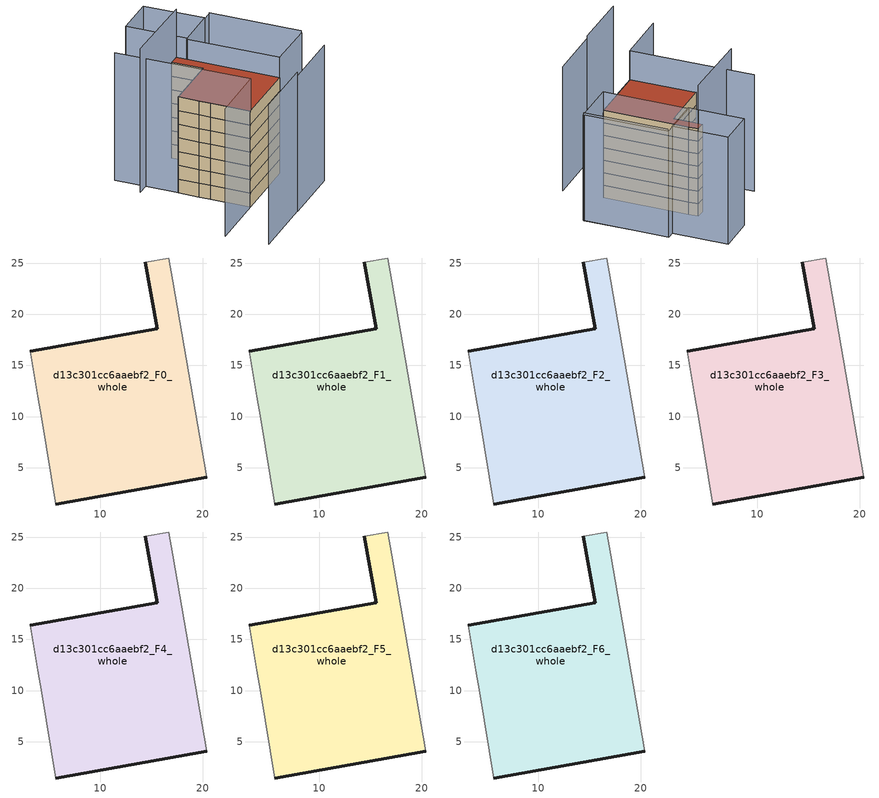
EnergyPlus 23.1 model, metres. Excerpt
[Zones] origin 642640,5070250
d13c301cc6aaebf2_F0_whole
 floor ground (EU_floor_Construction): 16.69,25.49 17.09,23.29 20.39,4.08 5.68,1.48 4.28,9.79 3.88,11.99 3.18,16.39 15.59,18.59 14.39,25.09 z0
 wall outside (EU_wall_Construction): 5.68,1.48 20.39,4.08 / 14.39,25.09 15.59,18.59 3.18,16.39 z0:3
 wall adiabatic (EU_wall_Construction): 3.18,16.39 3.88,11.99 4.28,9.79 5.68,1.48 / 20.39,4.08 17.09,23.29 16.69,25.49 14.39,25.09 z0:3
d13c301cc6aaebf2_F1_whole
 floor to d13c301cc6aaebf2_F0_whole (EU_floor_Construction): 16.69,25.49 17.09,23.29 20.39,4.08 5.68,1.48 4.28,9.79 3.88,11.99 3.18,16.39 15.59,18.59 14.39,25.09 z3
 wall outside (EU_wall_Construction): 5.68,1.48 20.39,4.08 / 14.39,25.09 15.59,18.59 3.18,16.39 z3:6
 wall adiabatic (EU_wall_Construction): 3.18,16.39 3.88,11.99 4.28,9.79 5.68,1.48 / 20.39,4.08 17.09,23.29 16.69,25.49 14.39,25.09 z3:6
d13c301cc6aaebf2_F2_whole
 floor to d13c301cc6aaebf2_F1_whole (EU_floor_Construction): 16.69,25.49 17.09,23.29 20.39,4.08 5.68,1.48 4.28,9.79 3.88,11.99 3.18,16.39 15.59,18.59 14.39,25.09 z6
 wall outside (EU_wall_Construction): 5.68,1.48 20.39,4.08 / 14.39,25.09 15.59,18.59 3.18,16.39 z6:9
 wall adiabatic (EU_wall_Construction): 3.18,16.39 3.88,11.99 4.28,9.79 5.68,1.48 / 20.39,4.08 17.09,23.29 16.69,25.49 14.39,25.09 z6:9
d13c301cc6aaebf2_F3_whole
 floor to d13c301cc6aaebf2_F2_whole (EU_floor_Construction): 16.69,25.49 17.09,23.29 20.39,4.08 5.68,1.48 4.28,9.79 3.88,11.99 3.18,16.39 15.59,18.59 14.39,25.09 z9
 wall outside (EU_wall_Construction): 5.68,1.48 20.39,4.08 / 14.39,25.09 15.59,18.59 3.18,16.39 z9:12
 wall adiabatic (EU_wall_Construction): 3.18,16.39 3.88,11.99 4.28,9.79 5.68,1.48 / 20.39,4.08 17.09,23.29 16.69,25.49 14.39,25.09 z9:12
d13c301cc6aaebf2_F4_whole
 floor to d13c301cc6aaebf2_F3_whole (EU_floor_Construction): 16.69,25.49 17.09,23.29 20.39,4.08 5.68,1.48 4.28,9.79 3.88,11.99 3.18,16.39 15.59,18.59 14.39,25.09 z12
 wall outside (EU_wall_Construction): 5.68,1.48 20.39,4.08 / 14.39,25.09 15.59,18.59 3.18,16.39 z12:15
 wall adiabatic (EU_wall_Construction): 3.18,16.39 3.88,11.99 4.28,9.79 5.68,1.48 / 20.39,4.08 17.09,23.29 16.69,25.49 14.39,25.09 z12:15
d13c301cc6aaebf2_F5_whole
 floor to d13c301cc6aaebf2_F4_whole (EU_floor_Construction): 16.69,25.49 17.09,23.29 20.39,4.08 5.68,1.48 4.28,9.79 3.88,11.99 3.18,16.39 15.59,18.59 14.39,25.09 z15
 wall outside (EU_wall_Construction): 5.68,1.48 20.39,4.08 / 14.39,25.09 15.59,18.59 3.18,16.39 z15:18
 wall adiabatic (EU_wall_Construction): 3.18,16.39 3.88,11.99 4.28,9.79 5.68,1.48 / 20.39,4.08 17.09,23.29 16.69,25.49 14.39,25.09 z15:18
d13c301cc6aaebf2_F6_whole
 floor to d13c301cc6aaebf2_F5_whole (EU_floor_Construction): 16.69,25.49 17.09,23.29 20.39,4.08 5.68,1.48 4.28,9.79 3.88,11.99 3.18,16.39 15.59,18.59 14.39,25.09 z18
 wall outside (EU_wall_Construction): 5.68,1.48 20.39,4.08 / 14.39,25.09 15.59,18.59 3.18,16.39 z18:21
 wall adiabatic (EU_wall_Construction): 3.18,16.39 3.88,11.99 4.28,9.79 5.68,1.48 / 20.39,4.08 17.09,23.29 16.69,25.49 14.39,25.09 z18:21
 roof outside (EU_roof_Construction): 20.39,4.08 17.09,23.29 16.69,25.49 14.39,25.09 15.59,18.59 3.18,16.39 3.88,11.99 4.28,9.79 5.68,1.48 z21
shading: -5.13,-9.63 9.06,-7.13 z0:30.5; 9.08,-7.23 22.38,-4.88 z0:29.8; 0.83,29.47 5.86,1.51 / 5.86,1.51 -7.03,-0.81 z0:28; 20.39,4.08 17.09,23.29 / 17.09,23.29 27.91,25.15 / 27.91,25.15 31.21,5.93 / 31.21,5.93 20.39,4.08 z0:25.4; 31.2,5.98 27.88,24.95 z0:25.8; 17.11,23.2 14.82,35.81 / 14.82,35.81 23.69,37.42 / 23.69,37.42 25.98,24.81 / 25.98,24.81 17.11,23.2 z0:25.6; 16.7,25.47 -0.68,22.65 z0:31.5
[Building]
EU S2 Campaign: North Axis=0; Terrain=City; Solar Distribution=FullExterior
[Site:Location]
Lyon-Bron: Latitude=45.75; Longitude=5; Time Zone=1; Elevation=198
[SizingPeriod:WeatherFileDays]
AnnualSizingPeriod: Begin Month=1; Begin Day of Month=1; End Month=12; End Day of Month=31; Day of Week for Start Day=Monday; Use Weather File Daylight Saving Period=No; Use Weather File Rain and Snow Indicators=No
[MATERIAL]
EU_InternalMass_Material: Roughness=MediumRough; Thickness=0.1; Conductivity=1; Density=1800; Specific Heat=900; Thermal Absorptance=0.9; Solar Absorptance=0.7; Visible Absorptance=0.7
[MATERIAL:NOMASS] Roughness=MediumRough; Thermal Absorptance=0.9; Solar Absorptance=0.7; Visible Absorptance=0.7
Name | Thermal Resistance
EU_wall_NoMass | 0.776494
EU_roof_NoMass | 0.486893
EU_floor_NoMass | 0.421597
[CONSTRUCTION]
EU_wall_Construction: EU_wall_NoMass
EU_roof_Construction: EU_roof_NoMass
EU_floor_Construction: EU_floor_NoMass
EU_InternalMass_Construction: EU_InternalMass_Material
[ZONE] Type=1; Multiplier=1; Ceiling Height=autocalculate; Floor Area=autocalculate; Part of Total Floor Area=Yes
Name | Volume
d13c301cc6aaebf2_F0_whole | 722.722
d13c301cc6aaebf2_F1_whole; d13c301cc6aaebf2_F2_whole; d13c301cc6aaebf2_F3_whole; d13c301cc6aaebf2_F4_whole; d13c301cc6aaebf2_F5_whole; d13c301cc6aaebf2_F6_whole | 722.72
[INTERNALMASS] Construction=EU_InternalMass_Construction; Surface Area=240.908
Name | Zone or ZoneList
d13c301cc6aaebf2_F0_whole_EU_InternalMass | d13c301cc6aaebf2_F0_whole
d13c301cc6aaebf2_F1_whole_EU_InternalMass | d13c301cc6aaebf2_F1_whole
d13c301cc6aaebf2_F2_whole_EU_InternalMass | d13c301cc6aaebf2_F2_whole
d13c301cc6aaebf2_F3_whole_EU_InternalMass | d13c301cc6aaebf2_F3_whole
d13c301cc6aaebf2_F4_whole_EU_InternalMass | d13c301cc6aaebf2_F4_whole
d13c301cc6aaebf2_F5_whole_EU_InternalMass | d13c301cc6aaebf2_F5_whole
d13c301cc6aaebf2_F6_whole_EU_InternalMass | d13c301cc6aaebf2_F6_whole
[OTHEREQUIPMENT] Fuel Type=Electricity; Design Level Calculation Method=Watts/Area; Power per Zone Floor Area=1; Fraction Latent=0; Fraction Radiant=0; Fraction Lost=0; Carbon Dioxide Generation Rate=0; EndUse Subcategory=EU_Step8_InternalGains
Name | Zone or ZoneList or Space or SpaceList | Schedule
EU_Step8_InternalGain_d13c301cc6aaebf2_F0_whole_f000 | d13c301cc6aaebf2_F0_whole | EU_Step8_GainSchedule_d13c301cc6aaebf2_F0_whole_f000
EU_Step8_InternalGain_d13c301cc6aaebf2_F1_whole_f000 | d13c301cc6aaebf2_F1_whole | EU_Step8_GainSchedule_d13c301cc6aaebf2_F1_whole_f000
EU_Step8_InternalGain_d13c301cc6aaebf2_F2_whole_f000 | d13c301cc6aaebf2_F2_whole | EU_Step8_GainSchedule_d13c301cc6aaebf2_F2_whole_f000
EU_Step8_InternalGain_d13c301cc6aaebf2_F3_whole_f000 | d13c301cc6aaebf2_F3_whole | EU_Step8_GainSchedule_d13c301cc6aaebf2_F3_whole_f000
EU_Step8_InternalGain_d13c301cc6aaebf2_F4_whole_f000 | d13c301cc6aaebf2_F4_whole | EU_Step8_GainSchedule_d13c301cc6aaebf2_F4_whole_f000
EU_Step8_InternalGain_d13c301cc6aaebf2_F5_whole_f000 | d13c301cc6aaebf2_F5_whole | EU_Step8_GainSchedule_d13c301cc6aaebf2_F5_whole_f000
EU_Step8_InternalGain_d13c301cc6aaebf2_F6_whole_f000 | d13c301cc6aaebf2_F6_whole | EU_Step8_GainSchedule_d13c301cc6aaebf2_F6_whole_f000
[ZONEVENTILATION:DESIGNFLOWRATE] Schedule=EU_AlwaysOn; Design Flow Rate Calculation Method=AirChanges/Hour; Air Changes per Hour=0.693814; Ventilation Type=Natural; Fan Pressure Rise=0; Fan Total Efficiency=1; Constant Term Coefficient=1; Temperature Term Coefficient=0; Velocity Term Coefficient=0; Velocity Squared Term Coefficient=0; Minimum Indoor Temperature=-100; Maximum Indoor Temperature=100; Delta Temperature=-100; Minimum Outdoor Temperature=-100; Maximum Outdoor Temperature=100; Maximum Wind Speed=40
Name | Zone or ZoneList or Space or SpaceList
EU_ConstantAir_d13c301cc6aaebf2_F0_whole | d13c301cc6aaebf2_F0_whole
EU_ConstantAir_d13c301cc6aaebf2_F1_whole | d13c301cc6aaebf2_F1_whole
EU_ConstantAir_d13c301cc6aaebf2_F2_whole | d13c301cc6aaebf2_F2_whole
EU_ConstantAir_d13c301cc6aaebf2_F3_whole | d13c301cc6aaebf2_F3_whole
EU_ConstantAir_d13c301cc6aaebf2_F4_whole | d13c301cc6aaebf2_F4_whole
EU_ConstantAir_d13c301cc6aaebf2_F5_whole | d13c301cc6aaebf2_F5_whole
EU_ConstantAir_d13c301cc6aaebf2_F6_whole | d13c301cc6aaebf2_F6_whole
[HVACTEMPLATE:THERMOSTAT] Constant Heating Setpoint=20; Constant Cooling Setpoint=50
EU_HeatOnly_d13c301cc6aaebf2_F0_whole; EU_HeatOnly_d13c301cc6aaebf2_F1_whole; EU_HeatOnly_d13c301cc6aaebf2_F2_whole; EU_HeatOnly_d13c301cc6aaebf2_F3_whole; EU_HeatOnly_d13c301cc6aaebf2_F4_whole; EU_HeatOnly_d13c301cc6aaebf2_F5_whole; EU_HeatOnly_d13c301cc6aaebf2_F6_whole
[HVACTEMPLATE:ZONE:IDEALLOADSAIRSYSTEM] System Availability Schedule=EU_AlwaysOn; Maximum Heating Supply Air Temperature=50; Minimum Cooling Supply Air Temperature=13; Maximum Heating Supply Air Humidity Ratio=0.0156; Minimum Cooling Supply Air Humidity Ratio=0.0077; Heating Limit=NoLimit; Cooling Limit=NoLimit; Heating Availability Schedule=EU_AlwaysOn; Cooling Availability Schedule=EU_CoolingOff; Dehumidification Control Type=ConstantSensibleHeatRatio; Cooling Sensible Heat Ratio=0.7; Dehumidification Setpoint=60; Humidification Control Type=None; Humidification Setpoint=30; Outdoor Air Method=None; Outdoor Air Flow Rate per Person=0.00944; Outdoor Air Flow Rate per Zone Floor Area=0; Outdoor Air Flow Rate per Zone=0; Demand Controlled Ventilation Type=None; Outdoor Air Economizer Type=NoEconomizer; Heat Recovery Type=None; Sensible Heat Recovery Effectiveness=0.7; Latent Heat Recovery Effectiveness=0.65
Name | Template Thermostat
d13c301cc6aaebf2_F0_whole | EU_HeatOnly_d13c301cc6aaebf2_F0_whole
d13c301cc6aaebf2_F1_whole | EU_HeatOnly_d13c301cc6aaebf2_F1_whole
d13c301cc6aaebf2_F2_whole | EU_HeatOnly_d13c301cc6aaebf2_F2_whole
d13c301cc6aaebf2_F3_whole | EU_HeatOnly_d13c301cc6aaebf2_F3_whole
d13c301cc6aaebf2_F4_whole | EU_HeatOnly_d13c301cc6aaebf2_F4_whole
d13c301cc6aaebf2_F5_whole | EU_HeatOnly_d13c301cc6aaebf2_F5_whole
d13c301cc6aaebf2_F6_whole | EU_HeatOnly_d13c301cc6aaebf2_F6_whole
[SIZING:ZONE] Zone Cooling Design Supply Air Temperature Input Method=SupplyAirTemperature; Zone Cooling Design Supply Air Temperature=13; Zone Heating Design Supply Air Temperature Input Method=SupplyAirTemperature; Zone Heating Design Supply Air Temperature=50; Zone Cooling Design Supply Air Humidity Ratio=0.008; Zone Heating Design Supply Air Humidity Ratio=0.008; Cooling Design Air Flow Method=DesignDay; Cooling Design Air Flow Rate=0; Cooling Minimum Air Flow per Zone Floor Area=0.000762; Cooling Minimum Air Flow=0; Cooling Minimum Air Flow Fraction=0.2; Heating Design Air Flow Method=DesignDay; Heating Design Air Flow Rate=0; Heating Maximum Air Flow per Zone Floor Area=0.002032; Heating Maximum Air Flow=0.141576; Heating Maximum Air Flow Fraction=0.3; Account for Dedicated Outdoor Air System=No; Dedicated Outdoor Air System Control Strategy=NeutralSupplyAir; Dedicated Outdoor Air Low Setpoint Temperature for Design=autosize; Dedicated Outdoor Air High Setpoint Temperature for Design=autosize; Zone Load Sizing Method=Sensible Load Only No Latent Load; Zone Latent Cooling Design Supply Air Humidity Ratio Input Method=HumidityRatioDifference; Zone Cooling Design Supply Air Humidity Ratio Difference=0.005; Zone Latent Heating Design Supply Air Humidity Ratio Input Method=HumidityRatioDifference; Zone Humidification Design Supply Air Humidity Ratio Difference=0.005
d13c301cc6aaebf2_F0_whole; d13c301cc6aaebf2_F1_whole; d13c301cc6aaebf2_F2_whole; d13c301cc6aaebf2_F3_whole; d13c301cc6aaebf2_F4_whole; d13c301cc6aaebf2_F5_whole; d13c301cc6aaebf2_F6_whole
[SCHEDULE:CONSTANT]
Name | Hourly Value
EU_AlwaysOn | 1
EU_CoolingOff | 0
[SCHEDULE:FILE] Column Number=1; Rows to Skip at Top=0; Number of Hours of Data=8760; Column Separator=Comma; Interpolate to Timestep=No; Minutes per Item=60; Adjust Schedule for Daylight Savings=Yes
Name | File
EU_Step8_GainSchedule_d13c301cc6aaebf2_F0_whole_f000 | ../../schedules/d13c301cc6aaebf2/d13c301cc6aaebf2_F0_whole_f000_gain.csv
EU_Step8_GainSchedule_d13c301cc6aaebf2_F1_whole_f000 | ../../schedules/d13c301cc6aaebf2/d13c301cc6aaebf2_F1_whole_f000_gain.csv
EU_Step8_GainSchedule_d13c301cc6aaebf2_F2_whole_f000 | ../../schedules/d13c301cc6aaebf2/d13c301cc6aaebf2_F2_whole_f000_gain.csv
EU_Step8_GainSchedule_d13c301cc6aaebf2_F3_whole_f000 | ../../schedules/d13c301cc6aaebf2/d13c301cc6aaebf2_F3_whole_f000_gain.csv
EU_Step8_GainSchedule_d13c301cc6aaebf2_F4_whole_f000 | ../../schedules/d13c301cc6aaebf2/d13c301cc6aaebf2_F4_whole_f000_gain.csv
EU_Step8_GainSchedule_d13c301cc6aaebf2_F5_whole_f000 | ../../schedules/d13c301cc6aaebf2/d13c301cc6aaebf2_F5_whole_f000_gain.csv
EU_Step8_GainSchedule_d13c301cc6aaebf2_F6_whole_f000 | ../../schedules/d13c301cc6aaebf2/d13c301cc6aaebf2_F6_whole_f000_gain.csv
